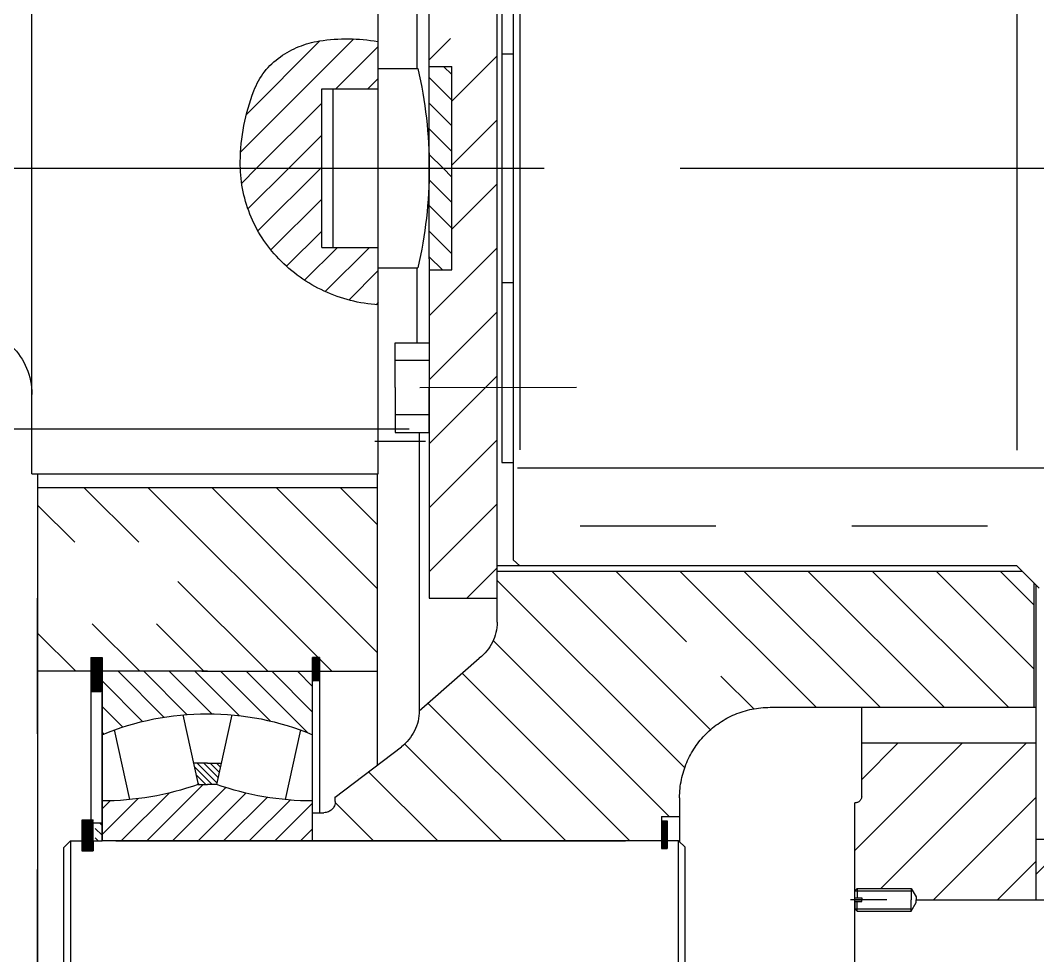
# Model space of a CAD drawing. Header units: millimetres. Extents: x 0 to 12600, y -349 to 8910.
# Drawn here: x 5607.5 to 6056.8, y 5064.3 to 5477.7 of the extents above; entities that cross this region are included whole.
import ezdxf

# ---------------------------------------------------------------- set-up
doc = ezdxf.new("R2010")
doc.units = ezdxf.units.MM
doc.header["$LTSCALE"] = 300
doc.linetypes.add('G', pattern=[2, 1.25, -0.25, 0.25, -0.25])
doc.linetypes.add('K', pattern=[2.5, 1.25, -0.25, 0.25, -0.25, 0.25, -0.25])
for name, color, linetype in [('01', 7, 'Continuous'), ('05', 142, 'G'), ('07', 6, 'K')]:
    doc.layers.add(name, color=color, linetype=linetype)

# ---------------------------------------------------------------- blocks, each defined once
blk = doc.blocks.new('FDSDSDFG')
at = {"layer": '05', "color": 142, "linetype": 'G', "ltscale": 0.8}
for p, q in [((-2937.48, 15216.91), (-2937.48, 14701.86)), ((-2937.48, 14970.18), (-2937.48, 14466.05)), ((-2937.48, 14554.18), (-2937.48, 13703.57))]:
    blk.add_line(p, q, dxfattribs=at)
at = {"layer": '07', "color": 6, "linetype": 'K', "ltscale": 0.8}
for p, q in [((-2822.33, 14907.09), (-2822.33, 14729.76)), ((-2802.34, 14896.46), (-3072.62, 14896.46)), ((-2802.34, 14896.46), (-2802.34, 14743.46)), ((-2327.48, 14893.96), (-2802.34, 14893.96)), ((-2802.34, 14893.96), (-2327.48, 14893.96)), ((-2715.15, 14865.46), (-2715.15, 14893.96)), ((-2640.15, 14879.46), (-2640.15, 14865.46)), ((-2721.24, 14869.46), (-2721.24, 14865.46)), ((-2721.24, 14865.46), (-2640.15, 14865.46)), ((-2640.15, 14865.46), (-2715.15, 14865.46)), ((-2715.15, 14818.96), (-2715.15, 14865.46)), ((-2692.98, 14847.53), (-2710.91, 14865.46)), ((-2690.49, 14856.35), (-2699.6, 14865.46)), ((-2687.46, 14864.64), (-2688.28, 14865.46)), ((-2643.03, 14865.46), (-2658.82, 14849.67)), ((-2654.34, 14865.46), (-2657.88, 14861.92)), ((-2640.15, 14772.46), (-2640.16, 14865.46)), ((-2689.21, 14860.09), (-2658.42, 14853.27)), ((-2640.15, 14610.88), (-2640.15, 14861.38)), ((-2640.15, 14859.38), (-2640.15, 14634.22)), ((-2694.88, 14838.11), (-2715.15, 14858.38)), ((-2640.16, 14857.02), (-2661.33, 14835.85)), ((-2696.06, 14827.98), (-2715.15, 14847.07)), ((-2640.15, 14845.71), (-2665.12, 14820.74)), ((-2696.38, 14816.99), (-2715.15, 14835.75)), ((-2640.15, 14834.39), (-2663.75, 14810.8)), ((-2695.91, 14829.82), (-2665.12, 14823.01)), ((-2695.58, 14804.87), (-2715.15, 14824.44)), ((-2674.5, 14818.96), (-2674.5, 14825.08)), ((-2665.86, 14814.75), (-2674.5, 14823.39)), ((-2665.12, 14816.84), (-2673.04, 14824.76)), ((-2665.12, 14819.67), (-2669.41, 14823.95)), ((-2665.12, 14822.5), (-2665.78, 14823.15)), ((-2665.12, 14823.01), (-2665.12, 14818.96)), ((-2640.15, 14823.08), (-2661.3, 14801.94)), ((-2715.15, 14821.46), (-2715.15, 14743.96)), ((-2668.17, 14814.23), (-2674.5, 14820.56)), ((-2674.5, 14818.96), (-2674.5, 14812.83)), ((-2665.12, 14814.91), (-2665.12, 14818.96)), ((-2695.91, 14808.09), (-2665.12, 14814.91)), ((-2670.49, 14813.72), (-2674.5, 14817.73)), ((-2672.81, 14813.21), (-2674.5, 14814.9)), ((-2693.16, 14791.14), (-2715.15, 14813.13)), ((-2640.15, 14811.77), (-2659.42, 14792.5)), ((-2688.03, 14774.69), (-2715.15, 14801.81)), ((-2640.15, 14800.46), (-2658.22, 14782.38)), ((-2697.11, 14772.46), (-2715.15, 14790.5)), ((-2640.15, 14789.14), (-2656.83, 14772.46)), ((-2689.21, 14777.83), (-2658.42, 14784.64)), ((-2708.42, 14772.46), (-2715.15, 14779.18)), ((-2640.15, 14777.83), (-2645.52, 14772.46)), ((-2640.15, 14772.46), (-2721.24, 14772.46)), ((-2640.15, 14772.46), (-2721.24, 14772.46)), ((-2640.15, 14772.46), (-2721.24, 14772.46)), ((-2640.15, 14772.46), (-2721.24, 14772.46)), ((-2721.24, 14769.46), (-2721.24, 14772.46)), ((-2721.24, 14769.46), (-2721.24, 14772.46)), ((-2721.24, 14772.4), (-2718.3, 14769.46)), ((-2721.24, 14772.4), (-2718.3, 14769.46)), ((-2721.24, 14772.26), (-2718.44, 14769.46)), ((-2721.24, 14772.26), (-2718.44, 14769.46)), ((-2721.24, 14772.12), (-2718.58, 14769.46)), ((-2721.24, 14772.12), (-2718.58, 14769.46)), ((-2721.24, 14771.98), (-2718.72, 14769.46)), ((-2721.24, 14771.98), (-2718.72, 14769.46)), ((-2721.24, 14771.83), (-2718.87, 14769.46)), ((-2721.24, 14771.83), (-2718.87, 14769.46)), ((-2721.24, 14771.69), (-2719.01, 14769.46)), ((-2721.24, 14771.69), (-2719.01, 14769.46)), ((-2721.24, 14771.55), (-2719.15, 14769.46)), ((-2721.24, 14771.55), (-2719.15, 14769.46)), ((-2721.24, 14771.41), (-2719.29, 14769.46)), ((-2721.24, 14771.41), (-2719.29, 14769.46)), ((-2721.24, 14771.27), (-2719.43, 14769.46)), ((-2721.24, 14771.27), (-2719.43, 14769.46)), ((-2721.24, 14771.13), (-2719.57, 14769.46)), ((-2721.24, 14771.13), (-2719.57, 14769.46)), ((-2721.24, 14770.99), (-2719.71, 14769.46)), ((-2721.24, 14770.99), (-2719.71, 14769.46)), ((-2721.24, 14770.84), (-2719.86, 14769.46)), ((-2721.24, 14770.84), (-2719.86, 14769.46)), ((-2721.24, 14770.7), (-2720, 14769.46)), ((-2721.24, 14770.7), (-2720, 14769.46)), ((-2721.24, 14770.56), (-2720.14, 14769.46)), ((-2721.24, 14770.56), (-2720.14, 14769.46)), ((-2721.24, 14770.42), (-2720.28, 14769.46)), ((-2721.24, 14770.42), (-2720.28, 14769.46)), ((-2721.24, 14770.28), (-2720.42, 14769.46)), ((-2721.24, 14770.28), (-2720.42, 14769.46)), ((-2721.24, 14770.14), (-2720.56, 14769.46)), ((-2721.24, 14770.14), (-2720.56, 14769.46)), ((-2721.24, 14770), (-2720.7, 14769.46)), ((-2721.24, 14770), (-2720.7, 14769.46)), ((-2721.24, 14769.85), (-2720.85, 14769.46)), ((-2721.24, 14769.85), (-2720.85, 14769.46)), ((-2721.24, 14769.71), (-2720.99, 14769.46)), ((-2721.24, 14769.71), (-2720.99, 14769.46)), ((-2721.24, 14769.57), (-2721.13, 14769.46)), ((-2721.24, 14769.57), (-2721.13, 14769.46)), ((-2721.24, 14769.46), (-2652.65, 14769.46)), ((-2721.24, 14769.46), (-2652.65, 14769.46)), ((-2721.16, 14772.46), (-2718.16, 14769.46)), ((-2721.16, 14772.46), (-2718.16, 14769.46)), ((-2721.02, 14772.46), (-2718.02, 14769.46)), ((-2721.02, 14772.46), (-2718.02, 14769.46)), ((-2720.88, 14772.46), (-2717.88, 14769.46)), ((-2720.88, 14772.46), (-2717.88, 14769.46)), ((-2720.73, 14772.46), (-2717.73, 14769.46)), ((-2720.73, 14772.46), (-2717.73, 14769.46)), ((-2720.59, 14772.46), (-2717.59, 14769.46)), ((-2720.59, 14772.46), (-2717.59, 14769.46)), ((-2720.45, 14772.46), (-2717.45, 14769.46)), ((-2720.45, 14772.46), (-2717.45, 14769.46)), ((-2720.31, 14772.46), (-2717.31, 14769.46)), ((-2720.31, 14772.46), (-2717.31, 14769.46)), ((-2720.17, 14772.46), (-2717.17, 14769.46)), ((-2720.17, 14772.46), (-2717.17, 14769.46)), ((-2720.03, 14772.46), (-2717.03, 14769.46)), ((-2720.03, 14772.46), (-2717.03, 14769.46)), ((-2719.89, 14772.46), (-2716.89, 14769.46)), ((-2719.89, 14772.46), (-2716.89, 14769.46)), ((-2719.74, 14772.46), (-2716.74, 14769.46)), ((-2719.74, 14772.46), (-2716.74, 14769.46)), ((-2719.6, 14772.46), (-2716.6, 14769.46)), ((-2719.6, 14772.46), (-2716.6, 14769.46)), ((-2719.46, 14772.46), (-2716.46, 14769.46)), ((-2719.46, 14772.46), (-2716.46, 14769.46)), ((-2719.32, 14772.46), (-2716.32, 14769.46)), ((-2719.32, 14772.46), (-2716.32, 14769.46)), ((-2719.18, 14772.46), (-2716.18, 14769.46)), ((-2719.18, 14772.46), (-2716.18, 14769.46)), ((-2719.04, 14772.46), (-2716.04, 14769.46)), ((-2719.04, 14772.46), (-2716.04, 14769.46)), ((-2718.9, 14772.46), (-2715.9, 14769.46)), ((-2718.9, 14772.46), (-2715.9, 14769.46)), ((-2718.75, 14772.46), (-2715.75, 14769.46)), ((-2718.75, 14772.46), (-2715.75, 14769.46)), ((-2718.61, 14772.46), (-2715.61, 14769.46)), ((-2718.61, 14772.46), (-2715.61, 14769.46)), ((-2718.47, 14772.46), (-2715.47, 14769.46)), ((-2718.47, 14772.46), (-2715.47, 14769.46)), ((-2718.33, 14772.46), (-2715.33, 14769.46)), ((-2718.33, 14772.46), (-2715.33, 14769.46)), ((-2718.19, 14772.46), (-2715.19, 14769.46)), ((-2718.19, 14772.46), (-2715.19, 14769.46)), ((-2718.05, 14772.46), (-2715.05, 14769.46)), ((-2718.05, 14772.46), (-2715.05, 14769.46)), ((-2717.91, 14772.46), (-2714.91, 14769.46)), ((-2717.91, 14772.46), (-2714.91, 14769.46)), ((-2717.76, 14772.46), (-2714.76, 14769.46)), ((-2717.76, 14772.46), (-2714.76, 14769.46)), ((-2717.62, 14772.46), (-2714.62, 14769.46)), ((-2717.62, 14772.46), (-2714.62, 14769.46)), ((-2717.48, 14772.46), (-2714.48, 14769.46)), ((-2717.48, 14772.46), (-2714.48, 14769.46)), ((-2717.34, 14772.46), (-2714.34, 14769.46)), ((-2717.34, 14772.46), (-2714.34, 14769.46)), ((-2717.2, 14772.46), (-2714.2, 14769.46)), ((-2717.2, 14772.46), (-2714.2, 14769.46)), ((-2717.06, 14772.46), (-2714.06, 14769.46)), ((-2717.06, 14772.46), (-2714.06, 14769.46)), ((-2716.92, 14772.46), (-2713.92, 14769.46)), ((-2716.92, 14772.46), (-2713.92, 14769.46)), ((-2716.77, 14772.46), (-2713.77, 14769.46)), ((-2716.77, 14772.46), (-2713.77, 14769.46)), ((-2716.63, 14772.46), (-2713.63, 14769.46)), ((-2716.63, 14772.46), (-2713.63, 14769.46)), ((-2716.49, 14772.46), (-2713.49, 14769.46)), ((-2716.49, 14772.46), (-2713.49, 14769.46)), ((-2716.35, 14772.46), (-2713.35, 14769.46)), ((-2716.35, 14772.46), (-2713.35, 14769.46)), ((-2716.21, 14772.46), (-2713.21, 14769.46)), ((-2716.21, 14772.46), (-2713.21, 14769.46)), ((-2716.07, 14772.46), (-2713.07, 14769.46)), ((-2716.07, 14772.46), (-2713.07, 14769.46)), ((-2715.93, 14772.46), (-2712.93, 14769.46)), ((-2715.93, 14772.46), (-2712.93, 14769.46)), ((-2715.78, 14772.46), (-2712.78, 14769.46)), ((-2715.78, 14772.46), (-2712.78, 14769.46)), ((-2715.64, 14772.46), (-2712.64, 14769.46)), ((-2715.64, 14772.46), (-2712.64, 14769.46)), ((-2715.5, 14772.46), (-2712.5, 14769.46)), ((-2715.5, 14772.46), (-2712.5, 14769.46)), ((-2715.36, 14772.46), (-2712.36, 14769.46)), ((-2715.36, 14772.46), (-2712.36, 14769.46)), ((-2715.22, 14772.46), (-2712.22, 14769.46)), ((-2715.22, 14772.46), (-2712.22, 14769.46)), ((-2715.08, 14772.46), (-2712.08, 14769.46)), ((-2715.08, 14772.46), (-2712.08, 14769.46)), ((-2714.94, 14772.46), (-2711.94, 14769.46)), ((-2714.94, 14772.46), (-2711.94, 14769.46)), ((-2714.79, 14772.46), (-2711.79, 14769.46)), ((-2714.79, 14772.46), (-2711.79, 14769.46)), ((-2714.65, 14772.46), (-2711.65, 14769.46)), ((-2714.65, 14772.46), (-2711.65, 14769.46)), ((-2714.51, 14772.46), (-2711.51, 14769.46)), ((-2714.51, 14772.46), (-2711.51, 14769.46)), ((-2714.37, 14772.46), (-2711.37, 14769.46)), ((-2714.37, 14772.46), (-2711.37, 14769.46)), ((-2714.23, 14772.46), (-2711.23, 14769.46)), ((-2714.23, 14772.46), (-2711.23, 14769.46)), ((-2714.09, 14772.46), (-2711.09, 14769.46)), ((-2714.09, 14772.46), (-2711.09, 14769.46)), ((-2713.95, 14772.46), (-2710.95, 14769.46)), ((-2713.95, 14772.46), (-2710.95, 14769.46)), ((-2713.8, 14772.46), (-2710.95, 14769.6)), ((-2713.8, 14772.46), (-2710.95, 14769.6)), ((-2713.66, 14772.46), (-2710.95, 14769.74)), ((-2713.66, 14772.46), (-2710.95, 14769.74)), ((-2713.52, 14772.46), (-2710.95, 14769.88)), ((-2713.52, 14772.46), (-2710.95, 14769.88)), ((-2713.38, 14772.46), (-2710.95, 14770.03)), ((-2713.38, 14772.46), (-2710.95, 14770.03)), ((-2713.24, 14772.46), (-2710.95, 14770.17)), ((-2713.24, 14772.46), (-2710.95, 14770.17)), ((-2713.1, 14772.46), (-2710.95, 14770.31)), ((-2713.1, 14772.46), (-2710.95, 14770.31)), ((-2712.96, 14772.46), (-2710.95, 14770.45)), ((-2712.96, 14772.46), (-2710.95, 14770.45)), ((-2712.81, 14772.46), (-2710.95, 14770.59)), ((-2712.81, 14772.46), (-2710.95, 14770.59)), ((-2712.67, 14772.46), (-2710.95, 14770.73)), ((-2712.67, 14772.46), (-2710.95, 14770.73)), ((-2712.53, 14772.46), (-2710.95, 14770.87)), ((-2712.53, 14772.46), (-2710.95, 14770.87)), ((-2712.39, 14772.46), (-2710.95, 14771.02)), ((-2712.39, 14772.46), (-2710.95, 14771.02)), ((-2712.25, 14772.46), (-2710.95, 14771.16)), ((-2712.25, 14772.46), (-2710.95, 14771.16)), ((-2712.11, 14772.46), (-2710.95, 14771.3)), ((-2712.11, 14772.46), (-2710.95, 14771.3)), ((-2711.97, 14772.46), (-2710.95, 14771.44)), ((-2711.97, 14772.46), (-2710.95, 14771.44)), ((-2711.82, 14772.46), (-2710.95, 14771.58)), ((-2711.82, 14772.46), (-2710.95, 14771.58)), ((-2711.68, 14772.46), (-2710.95, 14771.72)), ((-2711.68, 14772.46), (-2710.95, 14771.72)), ((-2711.54, 14772.46), (-2710.95, 14771.86)), ((-2711.54, 14772.46), (-2710.95, 14771.86)), ((-2711.4, 14772.46), (-2710.95, 14772.01)), ((-2711.4, 14772.46), (-2710.95, 14772.01)), ((-2711.26, 14772.46), (-2710.95, 14772.15)), ((-2711.26, 14772.46), (-2710.95, 14772.15)), ((-2711.12, 14772.46), (-2710.95, 14772.29)), ((-2711.12, 14772.46), (-2710.95, 14772.29)), ((-2710.98, 14772.46), (-2710.95, 14772.43)), ((-2710.98, 14772.46), (-2710.95, 14772.43)), ((-2710.95, 14769.46), (-2710.95, 14772.46)), ((-2710.95, 14769.46), (-2710.95, 14772.46)), ((-2652.65, 14772.46), (-2652.65, 14767.46)), ((-2659.56, 14762.46), (-2681.82, 14733.26)), ((-2658.54, 14762.46), (-2659.73, 14762.46)), ((-2657.65, 14762.46), (-2658.54, 14762.46)), ((-2669.04, 14752.46), (-2669.04, 14752.46)), ((-2802.34, 14743.46), (-3072.62, 14743.46)), ((-2981.48, 14743.46), (-2981.48, 14725.96)), ((-2893.48, 14743.46), (-2893.48, 14725.96)), ((-2816.83, 14744.96), (-2816.83, 14726.82)), ((-2802.34, 14743.96), (-2673.66, 14743.96)), ((-2816.84, 14740.8), (-2816.84, 14722.66)), ((-2860.29, 14735.96), (-2860.29, 14720.96)), ((-2840.52, 14735.96), (-2860.29, 14735.96)), ((-2852.52, 14720.96), (-2852.52, 14735.96)), ((-2840.52, 14735.96), (-2820.74, 14735.96)), ((-2828.52, 14720.96), (-2828.52, 14735.96)), ((-2820.74, 14735.96), (-2820.74, 14720.96)), ((-3014.73, 14726.38), (-2981.48, 14726.38)), ((-2893.48, 14726.38), (-2860.28, 14726.38)), ((-2840.51, 14725.11), (-2840.7, 14655.98)), ((-2820.73, 14725.38), (-2697.73, 14725.38)), ((-2697.73, 14725.38), (-2720.94, 14698.84)), ((-2977.48, 14720.96), (-3127.48, 14720.96)), ((-2897.48, 14720.96), (-2977.48, 14720.96)), ((-2897.48, 14720.96), (-2747.48, 14720.96)), ((-2860.29, 14720.96), (-2840.52, 14720.96)), ((-2820.74, 14720.96), (-2840.52, 14720.96)), ((-2779.26, 14114.32), (-2779.26, 14701.67)), ((-2736.85, 14690.96), (-3138.26, 14690.96)), ((-2987.98, 14688.96), (-2987.98, 14683.96)), ((-2886.98, 14688.96), (-2886.98, 14683.96)), ((-2807.48, 14688.96), (-2807.48, 14683.96)), ((-2761.75, 14461.46), (-2761.75, 14690.96)), ((-2759.43, 14690.96), (-2759.43, 14459.13)), ((-3110.03, 14683.96), (-2764.58, 14683.96)), ((-3058.13, 14683.96), (-2764.41, 14683.96)), ((-2761.75, 14680.96), (-2764.41, 14683.96)), ((-3113.03, 14680.96), (-2761.75, 14680.96)), ((-2804.98, 14681.96), (-2804.98, 14144.96)), ((-2650.99, 14618.38), (-2650.99, 14610.38)), ((-2650.99, 14618.38), (-2636.85, 14618.38)), ((-2648.99, 14618.38), (-2648.99, 14615.88)), ((-2648.99, 14615.9), (-2646.51, 14618.38)), ((-2648.99, 14616.05), (-2646.65, 14618.38)), ((-2648.99, 14616.19), (-2646.79, 14618.38)), ((-2648.99, 14616.33), (-2646.94, 14618.38)), ((-2648.99, 14616.47), (-2647.08, 14618.38)), ((-2648.99, 14616.61), (-2647.22, 14618.38)), ((-2648.99, 14616.75), (-2647.36, 14618.38)), ((-2648.99, 14616.89), (-2647.5, 14618.38)), ((-2648.99, 14617.04), (-2647.64, 14618.38)), ((-2648.99, 14617.18), (-2647.78, 14618.38)), ((-2648.99, 14617.32), (-2647.93, 14618.38)), ((-2648.99, 14617.46), (-2648.07, 14618.38)), ((-2648.99, 14617.6), (-2648.21, 14618.38)), ((-2648.99, 14617.74), (-2648.35, 14618.38)), ((-2648.99, 14617.88), (-2648.49, 14618.38)), ((-2648.99, 14618.03), (-2648.63, 14618.38)), ((-2648.99, 14618.17), (-2648.77, 14618.38)), ((-2648.99, 14618.31), (-2648.92, 14618.38)), ((-2648.87, 14615.88), (-2646.37, 14618.38)), ((-2648.73, 14615.88), (-2646.23, 14618.38)), ((-2648.59, 14615.88), (-2646.09, 14618.38)), ((-2648.45, 14615.88), (-2645.95, 14618.38)), ((-2648.3, 14615.88), (-2645.8, 14618.38)), ((-2648.16, 14615.88), (-2645.66, 14618.38)), ((-2648.02, 14615.88), (-2645.52, 14618.38)), ((-2647.88, 14615.88), (-2645.38, 14618.38)), ((-2647.74, 14615.88), (-2645.24, 14618.38)), ((-2647.6, 14615.88), (-2645.1, 14618.38)), ((-2647.46, 14615.88), (-2644.96, 14618.38)), ((-2647.31, 14615.88), (-2644.81, 14618.38)), ((-2647.17, 14615.88), (-2644.67, 14618.38)), ((-2647.03, 14615.88), (-2644.53, 14618.38)), ((-2646.89, 14615.88), (-2644.39, 14618.38)), ((-2646.75, 14615.88), (-2644.25, 14618.38)), ((-2646.61, 14615.88), (-2644.11, 14618.38)), ((-2646.47, 14615.88), (-2643.97, 14618.38)), ((-2646.32, 14615.88), (-2643.82, 14618.38)), ((-2646.18, 14615.88), (-2643.68, 14618.38)), ((-2646.04, 14615.88), (-2643.54, 14618.38)), ((-2645.9, 14615.88), (-2643.4, 14618.38)), ((-2645.76, 14615.88), (-2643.26, 14618.38)), ((-2645.62, 14615.88), (-2643.12, 14618.38)), ((-2645.48, 14615.88), (-2642.98, 14618.38)), ((-2645.33, 14615.88), (-2642.83, 14618.38)), ((-2645.19, 14615.88), (-2642.69, 14618.38)), ((-2645.05, 14615.88), (-2642.55, 14618.38)), ((-2644.91, 14615.88), (-2642.41, 14618.38)), ((-2644.77, 14615.88), (-2642.27, 14618.38)), ((-2644.63, 14615.88), (-2642.13, 14618.38)), ((-2644.49, 14615.88), (-2641.99, 14618.38)), ((-2644.34, 14615.88), (-2641.84, 14618.38)), ((-2644.2, 14615.88), (-2641.7, 14618.38)), ((-2644.06, 14615.88), (-2641.56, 14618.38)), ((-2643.92, 14615.88), (-2641.42, 14618.38)), ((-2643.78, 14615.88), (-2641.28, 14618.38)), ((-2643.64, 14615.88), (-2641.14, 14618.38)), ((-2643.5, 14615.88), (-2641, 14618.38)), ((-2643.35, 14615.88), (-2640.85, 14618.38)), ((-2643.21, 14615.88), (-2640.71, 14618.38)), ((-2643.07, 14615.88), (-2640.57, 14618.38)), ((-2642.93, 14615.88), (-2640.43, 14618.38)), ((-2642.79, 14615.88), (-2640.29, 14618.38)), ((-2642.65, 14615.88), (-2640.15, 14618.38)), ((-2642.51, 14615.88), (-2640.01, 14618.38)), ((-2642.36, 14615.88), (-2639.86, 14618.38)), ((-2642.22, 14615.88), (-2639.72, 14618.38)), ((-2642.08, 14615.88), (-2639.58, 14618.38)), ((-2641.94, 14615.88), (-2639.44, 14618.38)), ((-2641.8, 14615.88), (-2639.3, 14618.38)), ((-2641.66, 14615.88), (-2639.16, 14618.38)), ((-2641.52, 14615.88), (-2639.02, 14618.38)), ((-2641.37, 14615.88), (-2638.87, 14618.38)), ((-2641.23, 14615.88), (-2638.73, 14618.38)), ((-2641.09, 14615.88), (-2638.59, 14618.38)), ((-2640.95, 14615.88), (-2638.45, 14618.38)), ((-2640.81, 14615.88), (-2638.31, 14618.38)), ((-2640.67, 14615.88), (-2638.17, 14618.38)), ((-2640.53, 14615.88), (-2638.03, 14618.38)), ((-2640.38, 14615.88), (-2637.88, 14618.38)), ((-2640.24, 14615.88), (-2637.74, 14618.38)), ((-2640.1, 14615.88), (-2637.6, 14618.38)), ((-2639.96, 14615.88), (-2637.46, 14618.38)), ((-2639.82, 14615.88), (-2637.32, 14618.38)), ((-2639.68, 14615.88), (-2637.18, 14618.38)), ((-2639.54, 14615.88), (-2637.04, 14618.38)), ((-2639.39, 14615.88), (-2636.89, 14618.38)), ((-2639.25, 14615.88), (-2636.85, 14618.28)), ((-2639.11, 14615.88), (-2636.85, 14618.14)), ((-2638.97, 14615.88), (-2636.85, 14618)), ((-2638.83, 14615.88), (-2636.85, 14617.86)), ((-2638.69, 14615.88), (-2636.85, 14617.72)), ((-2638.55, 14615.88), (-2636.85, 14617.58)), ((-2638.4, 14615.88), (-2636.85, 14617.43)), ((-2638.26, 14615.88), (-2636.85, 14617.29)), ((-2638.12, 14615.88), (-2636.85, 14617.15)), ((-2637.98, 14615.88), (-2636.85, 14617.01)), ((-2637.84, 14615.88), (-2636.85, 14616.87)), ((-2637.7, 14615.88), (-2636.85, 14616.73)), ((-2637.56, 14615.88), (-2636.85, 14616.59)), ((-2637.41, 14615.88), (-2636.85, 14616.44)), ((-2637.27, 14615.88), (-2636.85, 14616.3)), ((-2636.85, 14618.38), (-2636.85, 14615.88)), ((-2648.99, 14615.88), (-2636.85, 14615.88)), ((-2637.13, 14615.88), (-2636.85, 14616.16)), ((-2636.99, 14615.88), (-2636.85, 14616.02)), ((-2659.22, 14610.38), (-2639.69, 14610.38)), ((-2699.22, 14570.38), (-2699.22, 14452.96)), ((-2437.99, 14532.96), (-2656.97, 14532.96)), ((-2656.97, 14532.96), (-2656.97, 14532.96)), ((-2618.18, 14532.96), (-2619.18, 14531.96)), ((-2619.18, 14531.96), (-2614.98, 14531.96)), ((-2619.18, 14531.96), (-2619.18, 14508.12)), ((-2618.18, 14532.96), (-2618.18, 14508.12)), ((-2614.98, 14532.96), (-2618.18, 14532.96)), ((-2614.98, 14532.96), (-2614.98, 14529.96)), ((-2614.18, 14518.86), (-2614.18, 14534.85)), ((-2614.18, 14532.96), (-2614.18, 14529.96)), ((-2613.38, 14532.96), (-2613.38, 14529.96)), ((-2613.38, 14532.96), (-2610.18, 14532.96)), ((-2609.18, 14531.96), (-2613.38, 14531.96)), ((-2610.18, 14532.96), (-2610.18, 14508.12)), ((-2610.18, 14532.96), (-2609.18, 14531.96)), ((-2609.18, 14531.96), (-2609.18, 14508.12)), ((-2659.97, 14529.96), (-2699.22, 14529.96)), ((-2659.97, 14529.96), (-2697.48, 14529.96)), ((-2683.48, 14529.96), (-2683.48, 14452.96)), ((-2614.98, 14529.96), (-2614.18, 14529.96)), ((-2613.38, 14529.96), (-2614.18, 14529.96)), ((-2619.18, 14508.12), (-2614.18, 14508.12)), ((-2619.18, 14508.12), (-2615.43, 14505.96)), ((-2615.43, 14505.96), (-2614.18, 14505.96)), ((-2609.18, 14508.12), (-2614.18, 14508.12)), ((-2612.93, 14505.96), (-2614.18, 14505.96)), ((-2614.18, 14505.96), (-2614.18, 14037.96)), ((-2609.18, 14508.12), (-2612.93, 14505.96)), ((-3112.85, 14461.46), (-2761.75, 14461.46)), ((-2761.75, 14461.46), (-2751.82, 14451.52)), ((-2754.25, 14453.96), (-2699.22, 14453.96)), ((-2614.18, 14452.96), (-2753.25, 14452.96)), ((-2640.91, 14452.96), (-2640.91, 14434.04))]:
    blk.add_line(p, q, dxfattribs=at)
at = {"layer": '07', "color": 6, "linetype": 'K'}
for p, q in [((-2796.4, 14893.96), (-2796.4, 14743.96)), ((-2772.13, 14877.5), (-2788.59, 14893.96)), ((-2715.15, 14877.08), (-2732.02, 14893.96)), ((-2640.15, 14879.46), (-2637.15, 14882.46)), ((-2637.15, 14882.46), (-2513.15, 14882.46)), ((-2640.15, 14879.46), (-2510.15, 14879.46)), ((-2772.13, 14849.21), (-2796.4, 14873.48)), ((-2649.48, 14874.46), (-2649.48, 14869.46)), ((-2644.58, 14869.46), (-2649.48, 14874.36)), ((-2644.72, 14869.46), (-2649.48, 14874.21)), ((-2644.86, 14869.46), (-2649.48, 14874.07)), ((-2645, 14869.46), (-2649.48, 14873.93)), ((-2645.15, 14869.46), (-2649.48, 14873.79)), ((-2645.29, 14869.46), (-2649.48, 14873.65)), ((-2645.43, 14869.46), (-2649.48, 14873.51)), ((-2645.57, 14869.46), (-2649.48, 14873.37)), ((-2645.71, 14869.46), (-2649.48, 14873.22)), ((-2645.85, 14869.46), (-2649.48, 14873.08)), ((-2645.99, 14869.46), (-2649.48, 14872.94)), ((-2646.14, 14869.46), (-2649.48, 14872.8)), ((-2646.28, 14869.46), (-2649.48, 14872.66)), ((-2646.42, 14869.46), (-2649.48, 14872.52)), ((-2646.56, 14869.46), (-2649.48, 14872.38)), ((-2644.44, 14869.46), (-2649.44, 14874.46)), ((-2644.3, 14869.46), (-2649.3, 14874.46)), ((-2644.16, 14869.46), (-2649.16, 14874.46)), ((-2644.01, 14869.46), (-2649.01, 14874.46)), ((-2643.87, 14869.46), (-2648.87, 14874.46)), ((-2643.73, 14869.46), (-2648.73, 14874.46)), ((-2643.59, 14869.46), (-2648.59, 14874.46)), ((-2643.45, 14869.46), (-2648.45, 14874.46)), ((-2643.31, 14869.46), (-2648.31, 14874.46)), ((-2643.17, 14869.46), (-2648.17, 14874.46)), ((-2643.02, 14869.46), (-2648.02, 14874.46)), ((-2642.88, 14869.46), (-2647.88, 14874.46)), ((-2642.74, 14869.46), (-2647.74, 14874.46)), ((-2642.6, 14869.46), (-2647.6, 14874.46)), ((-2642.46, 14869.46), (-2647.46, 14874.46)), ((-2642.32, 14869.46), (-2647.32, 14874.46)), ((-2642.18, 14869.46), (-2647.18, 14874.46)), ((-2642.03, 14869.46), (-2647.03, 14874.46)), ((-2641.89, 14869.46), (-2646.89, 14874.46)), ((-2641.75, 14869.46), (-2646.75, 14874.46)), ((-2641.61, 14869.46), (-2646.61, 14874.46)), ((-2641.47, 14869.46), (-2646.47, 14874.46)), ((-2641.33, 14869.46), (-2646.33, 14874.46)), ((-2641.19, 14869.46), (-2646.19, 14874.46)), ((-2641.04, 14869.46), (-2646.04, 14874.46)), ((-2640.9, 14869.46), (-2645.9, 14874.46)), ((-2640.76, 14869.46), (-2645.76, 14874.46)), ((-2640.62, 14869.46), (-2645.62, 14874.46)), ((-2640.48, 14869.46), (-2645.48, 14874.46)), ((-2640.34, 14869.46), (-2645.34, 14874.46)), ((-2640.2, 14869.46), (-2645.2, 14874.46)), ((-2640.15, 14869.55), (-2645.05, 14874.46)), ((-2640.15, 14869.69), (-2644.91, 14874.46)), ((-2640.15, 14869.83), (-2644.77, 14874.46)), ((-2640.15, 14869.97), (-2644.63, 14874.46)), ((-2640.15, 14870.12), (-2644.49, 14874.46)), ((-2640.15, 14870.26), (-2644.35, 14874.46)), ((-2640.15, 14870.4), (-2644.21, 14874.46)), ((-2640.15, 14870.54), (-2644.07, 14874.46)), ((-2640.15, 14870.68), (-2643.92, 14874.46)), ((-2640.15, 14870.82), (-2643.78, 14874.46)), ((-2640.15, 14870.96), (-2643.64, 14874.46)), ((-2640.15, 14871.11), (-2643.5, 14874.46)), ((-2640.15, 14871.25), (-2643.36, 14874.46)), ((-2640.15, 14871.39), (-2643.22, 14874.46)), ((-2640.15, 14871.53), (-2643.08, 14874.46)), ((-2640.15, 14871.67), (-2642.93, 14874.46)), ((-2640.15, 14871.81), (-2642.79, 14874.46)), ((-2640.15, 14871.95), (-2642.65, 14874.46)), ((-2640.15, 14872.1), (-2642.51, 14874.46)), ((-2640.15, 14872.24), (-2642.37, 14874.46)), ((-2640.15, 14872.38), (-2642.23, 14874.46)), ((-2640.15, 14872.52), (-2642.09, 14874.46)), ((-2640.15, 14872.66), (-2641.94, 14874.46)), ((-2640.15, 14872.8), (-2641.8, 14874.46)), ((-2640.15, 14872.94), (-2641.66, 14874.46)), ((-2640.15, 14873.09), (-2641.52, 14874.46)), ((-2640.15, 14873.23), (-2641.38, 14874.46)), ((-2640.15, 14873.37), (-2641.24, 14874.46)), ((-2640.15, 14873.51), (-2641.1, 14874.46)), ((-2640.15, 14873.65), (-2640.95, 14874.46)), ((-2640.15, 14873.79), (-2640.81, 14874.46)), ((-2640.15, 14873.93), (-2640.67, 14874.46)), ((-2640.15, 14874.08), (-2640.53, 14874.46)), ((-2640.15, 14874.22), (-2640.39, 14874.46)), ((-2640.15, 14874.36), (-2640.25, 14874.46)), ((-2635.74, 14869.95), (-2640.15, 14874.36)), ((-2635.74, 14869.81), (-2640.15, 14874.22)), ((-2635.74, 14869.66), (-2640.15, 14874.08)), ((-2635.74, 14869.52), (-2640.15, 14873.93)), ((-2635.81, 14869.46), (-2640.15, 14873.79)), ((-2635.95, 14869.46), (-2640.15, 14873.65)), ((-2636.1, 14869.46), (-2640.15, 14873.51)), ((-2636.24, 14869.46), (-2640.15, 14873.37)), ((-2636.38, 14869.46), (-2640.15, 14873.23)), ((-2636.52, 14869.46), (-2640.15, 14873.09)), ((-2636.66, 14869.46), (-2640.15, 14872.94)), ((-2636.8, 14869.46), (-2640.15, 14872.8)), ((-2636.94, 14869.46), (-2640.15, 14872.66)), ((-2637.09, 14869.46), (-2640.15, 14872.52)), ((-2637.23, 14869.46), (-2640.15, 14872.38)), ((-2635.74, 14870.09), (-2640.11, 14874.46)), ((-2635.74, 14870.23), (-2639.96, 14874.46)), ((-2635.74, 14870.37), (-2639.82, 14874.46)), ((-2635.74, 14870.51), (-2639.68, 14874.46)), ((-2635.74, 14870.65), (-2639.54, 14874.46)), ((-2635.74, 14870.8), (-2639.4, 14874.46)), ((-2635.74, 14870.94), (-2639.26, 14874.46)), ((-2635.74, 14871.08), (-2639.12, 14874.46)), ((-2635.74, 14871.22), (-2638.97, 14874.46)), ((-2635.74, 14871.36), (-2638.83, 14874.46)), ((-2635.74, 14871.5), (-2638.69, 14874.46)), ((-2635.74, 14871.64), (-2638.55, 14874.46)), ((-2635.74, 14871.79), (-2638.41, 14874.46)), ((-2635.74, 14871.93), (-2638.27, 14874.46)), ((-2635.74, 14872.07), (-2638.13, 14874.46)), ((-2635.74, 14872.21), (-2637.98, 14874.46)), ((-2635.74, 14872.35), (-2637.84, 14874.46)), ((-2635.74, 14872.49), (-2637.7, 14874.46)), ((-2635.74, 14872.63), (-2637.56, 14874.46)), ((-2635.74, 14872.78), (-2637.42, 14874.46)), ((-2635.74, 14872.92), (-2637.28, 14874.46)), ((-2635.74, 14873.06), (-2637.14, 14874.46)), ((-2635.74, 14873.2), (-2636.99, 14874.46)), ((-2635.74, 14873.34), (-2636.85, 14874.46)), ((-2635.74, 14873.48), (-2636.71, 14874.46)), ((-2635.74, 14873.62), (-2636.57, 14874.46)), ((-2635.74, 14873.77), (-2636.43, 14874.46)), ((-2635.74, 14873.91), (-2636.29, 14874.46)), ((-2635.74, 14874.05), (-2636.15, 14874.46)), ((-2635.74, 14874.19), (-2636, 14874.46)), ((-2635.74, 14874.33), (-2635.86, 14874.46)), ((-2635.74, 14874.46), (-2635.74, 14869.46)), ((-2715.15, 14848.8), (-2736.13, 14869.78)), ((-2721.24, 14870.46), (-2635.74, 14870.46)), ((-2721.24, 14865.51), (-2716.29, 14870.46)), ((-2721.24, 14865.65), (-2716.43, 14870.46)), ((-2721.24, 14865.79), (-2716.57, 14870.46)), ((-2721.24, 14865.93), (-2716.72, 14870.46)), ((-2721.24, 14866.07), (-2716.86, 14870.46)), ((-2721.24, 14866.21), (-2717, 14870.46)), ((-2721.24, 14866.36), (-2717.14, 14870.46)), ((-2721.24, 14866.5), (-2717.28, 14870.46)), ((-2721.24, 14866.64), (-2717.42, 14870.46)), ((-2721.24, 14866.78), (-2717.56, 14870.46)), ((-2721.24, 14866.92), (-2717.71, 14870.46)), ((-2721.24, 14867.06), (-2717.85, 14870.46)), ((-2721.24, 14867.2), (-2717.99, 14870.46)), ((-2721.24, 14867.35), (-2718.13, 14870.46)), ((-2721.24, 14867.49), (-2718.27, 14870.46)), ((-2721.24, 14867.63), (-2718.41, 14870.46)), ((-2721.24, 14867.77), (-2718.55, 14870.46)), ((-2721.24, 14867.91), (-2718.7, 14870.46)), ((-2721.24, 14868.05), (-2718.84, 14870.46)), ((-2721.24, 14868.19), (-2718.98, 14870.46)), ((-2721.24, 14868.34), (-2719.12, 14870.46)), ((-2721.24, 14868.48), (-2719.26, 14870.46)), ((-2721.24, 14868.62), (-2719.4, 14870.46)), ((-2721.24, 14868.76), (-2719.54, 14870.46)), ((-2721.24, 14868.9), (-2719.69, 14870.46)), ((-2721.24, 14869.04), (-2719.83, 14870.46)), ((-2721.24, 14869.18), (-2719.97, 14870.46)), ((-2721.24, 14869.33), (-2720.11, 14870.46)), ((-2721.24, 14869.47), (-2720.25, 14870.46)), ((-2721.24, 14869.61), (-2720.39, 14870.46)), ((-2721.24, 14869.75), (-2720.53, 14870.46)), ((-2721.24, 14869.89), (-2720.68, 14870.46)), ((-2721.24, 14870.03), (-2720.82, 14870.46)), ((-2721.24, 14870.17), (-2720.96, 14870.46)), ((-2721.24, 14870.32), (-2721.1, 14870.46)), ((-2721.24, 14870.46), (-2721.24, 14870.46)), ((-2721.15, 14865.46), (-2716.15, 14870.46)), ((-2721.01, 14865.46), (-2716.01, 14870.46)), ((-2720.87, 14865.46), (-2715.87, 14870.46)), ((-2720.73, 14865.46), (-2715.73, 14870.46)), ((-2720.58, 14865.46), (-2715.58, 14870.46)), ((-2720.44, 14865.46), (-2715.44, 14870.46)), ((-2720.3, 14865.46), (-2715.3, 14870.46)), ((-2720.16, 14865.46), (-2715.16, 14870.46)), ((-2720.02, 14865.46), (-2715.15, 14870.33)), ((-2719.88, 14865.46), (-2715.15, 14870.19)), ((-2719.74, 14865.46), (-2715.15, 14870.05)), ((-2719.59, 14865.46), (-2715.15, 14869.9)), ((-2719.45, 14865.46), (-2715.15, 14869.76)), ((-2719.31, 14865.46), (-2715.15, 14869.62)), ((-2719.17, 14865.46), (-2715.15, 14869.48)), ((-2719.03, 14865.46), (-2715.15, 14869.34)), ((-2718.89, 14865.46), (-2715.15, 14869.2)), ((-2718.75, 14865.46), (-2715.15, 14869.06)), ((-2718.6, 14865.46), (-2715.15, 14868.91)), ((-2718.46, 14865.46), (-2715.15, 14868.77)), ((-2718.32, 14865.46), (-2715.15, 14868.63)), ((-2718.18, 14865.46), (-2715.15, 14868.49)), ((-2718.04, 14865.46), (-2715.15, 14868.35)), ((-2717.9, 14865.46), (-2715.15, 14868.21)), ((-2717.76, 14865.46), (-2715.15, 14868.07)), ((-2717.61, 14865.46), (-2715.15, 14867.92)), ((-2715.15, 14865.52), (-2710.21, 14870.46)), ((-2715.15, 14865.66), (-2710.35, 14870.46)), ((-2715.15, 14865.8), (-2710.49, 14870.46)), ((-2715.15, 14865.95), (-2710.63, 14870.46)), ((-2715.15, 14866.09), (-2710.78, 14870.46)), ((-2715.15, 14866.23), (-2710.92, 14870.46)), ((-2715.15, 14866.37), (-2711.06, 14870.46)), ((-2715.15, 14866.51), (-2711.2, 14870.46)), ((-2715.15, 14866.65), (-2711.34, 14870.46)), ((-2715.15, 14866.79), (-2711.48, 14870.46)), ((-2715.15, 14866.93), (-2711.62, 14870.46)), ((-2715.15, 14867.08), (-2711.77, 14870.46)), ((-2715.15, 14867.22), (-2711.91, 14870.46)), ((-2715.15, 14867.36), (-2712.05, 14870.46)), ((-2715.15, 14867.5), (-2712.19, 14870.46)), ((-2715.15, 14867.64), (-2712.33, 14870.46)), ((-2715.15, 14867.78), (-2712.47, 14870.46)), ((-2715.15, 14867.92), (-2712.61, 14870.46)), ((-2715.15, 14868.07), (-2712.76, 14870.46)), ((-2715.15, 14868.21), (-2712.9, 14870.46)), ((-2715.15, 14868.35), (-2713.04, 14870.46)), ((-2715.15, 14868.49), (-2713.18, 14870.46)), ((-2715.15, 14868.63), (-2713.32, 14870.46)), ((-2715.15, 14868.77), (-2713.46, 14870.46)), ((-2715.15, 14868.91), (-2713.6, 14870.46)), ((-2715.15, 14869.06), (-2713.75, 14870.46)), ((-2715.15, 14869.2), (-2713.89, 14870.46)), ((-2715.15, 14869.34), (-2714.03, 14870.46)), ((-2715.15, 14869.48), (-2714.17, 14870.46)), ((-2715.15, 14869.62), (-2714.31, 14870.46)), ((-2715.15, 14869.76), (-2714.45, 14870.46)), ((-2715.15, 14869.9), (-2714.59, 14870.46)), ((-2715.15, 14870.05), (-2714.74, 14870.46)), ((-2715.15, 14870.19), (-2714.88, 14870.46)), ((-2715.15, 14870.33), (-2715.02, 14870.46)), ((-2715.07, 14865.46), (-2710.07, 14870.46)), ((-2714.93, 14865.46), (-2709.93, 14870.46)), ((-2714.79, 14865.46), (-2709.79, 14870.46)), ((-2714.64, 14865.46), (-2709.64, 14870.46)), ((-2714.5, 14865.46), (-2709.5, 14870.46)), ((-2714.36, 14865.46), (-2709.36, 14870.46)), ((-2714.22, 14865.46), (-2709.22, 14870.46)), ((-2714.08, 14865.46), (-2709.08, 14870.46)), ((-2713.94, 14865.46), (-2708.94, 14870.46)), ((-2713.8, 14865.46), (-2708.8, 14870.46)), ((-2713.65, 14865.46), (-2708.65, 14870.46)), ((-2713.51, 14865.46), (-2708.51, 14870.46)), ((-2713.37, 14865.46), (-2708.37, 14870.46)), ((-2713.23, 14865.46), (-2708.23, 14870.46)), ((-2713.09, 14865.46), (-2708.09, 14870.46)), ((-2712.95, 14865.46), (-2707.95, 14870.46)), ((-2712.81, 14865.46), (-2707.81, 14870.46)), ((-2712.66, 14865.46), (-2707.66, 14870.46)), ((-2712.52, 14865.46), (-2707.52, 14870.46)), ((-2712.38, 14865.46), (-2707.38, 14870.46)), ((-2712.24, 14865.46), (-2707.24, 14870.46)), ((-2712.1, 14865.46), (-2707.1, 14870.46)), ((-2711.96, 14865.46), (-2706.96, 14870.46)), ((-2711.82, 14865.46), (-2706.82, 14870.46)), ((-2711.67, 14865.46), (-2706.67, 14870.46)), ((-2711.53, 14865.46), (-2706.53, 14870.46)), ((-2711.39, 14865.46), (-2706.39, 14870.46)), ((-2711.25, 14865.46), (-2706.25, 14870.46)), ((-2711.11, 14865.46), (-2706.11, 14870.46)), ((-2710.97, 14865.46), (-2706.11, 14870.32)), ((-2710.83, 14865.46), (-2706.11, 14870.18)), ((-2710.68, 14865.46), (-2706.11, 14870.04)), ((-2710.54, 14865.46), (-2706.11, 14869.89)), ((-2710.4, 14865.46), (-2706.11, 14869.75)), ((-2710.26, 14865.46), (-2706.11, 14869.61)), ((-2710.12, 14865.46), (-2706.11, 14869.47)), ((-2709.98, 14865.46), (-2706.11, 14869.33)), ((-2709.84, 14865.46), (-2706.11, 14869.19)), ((-2709.69, 14865.46), (-2706.11, 14869.05)), ((-2709.55, 14865.46), (-2706.11, 14868.9)), ((-2709.41, 14865.46), (-2706.11, 14868.76)), ((-2709.27, 14865.46), (-2706.11, 14868.62)), ((-2709.13, 14865.46), (-2706.11, 14868.48)), ((-2708.99, 14865.46), (-2706.11, 14868.34)), ((-2708.85, 14865.46), (-2706.11, 14868.2)), ((-2708.7, 14865.46), (-2706.11, 14868.06)), ((-2708.56, 14865.46), (-2706.11, 14867.91)), ((-2646.7, 14869.46), (-2649.48, 14872.23)), ((-2646.84, 14869.46), (-2649.48, 14872.09)), ((-2646.98, 14869.46), (-2649.48, 14871.95)), ((-2647.13, 14869.46), (-2649.48, 14871.81)), ((-2647.27, 14869.46), (-2649.48, 14871.67)), ((-2647.41, 14869.46), (-2649.48, 14871.53)), ((-2647.55, 14869.46), (-2649.48, 14871.39)), ((-2647.69, 14869.46), (-2649.48, 14871.24)), ((-2647.83, 14869.46), (-2649.48, 14871.1)), ((-2647.97, 14869.46), (-2649.48, 14870.96)), ((-2648.12, 14869.46), (-2649.48, 14870.82)), ((-2648.26, 14869.46), (-2649.48, 14870.68)), ((-2648.4, 14869.46), (-2649.48, 14870.54)), ((-2648.54, 14869.46), (-2649.48, 14870.4)), ((-2648.68, 14869.46), (-2649.48, 14870.25)), ((-2648.82, 14869.46), (-2649.48, 14870.11)), ((-2648.96, 14869.46), (-2649.48, 14869.97)), ((-2649.11, 14869.46), (-2649.48, 14869.83)), ((-2649.25, 14869.46), (-2649.48, 14869.69)), ((-2649.39, 14869.46), (-2649.48, 14869.55)), ((-2648.11, 14869.46), (-2648.11, 14865.46)), ((-2642.71, 14865.46), (-2645.71, 14868.46)), ((-2640.15, 14867.14), (-2641.47, 14868.46)), ((-2637.37, 14869.46), (-2640.15, 14872.24)), ((-2637.51, 14869.46), (-2640.15, 14872.1)), ((-2637.65, 14869.46), (-2640.15, 14871.95)), ((-2637.79, 14869.46), (-2640.15, 14871.81)), ((-2637.93, 14869.46), (-2640.15, 14871.67)), ((-2638.08, 14869.46), (-2640.15, 14871.53)), ((-2638.22, 14869.46), (-2640.15, 14871.39)), ((-2638.36, 14869.46), (-2640.15, 14871.25)), ((-2638.5, 14869.46), (-2640.15, 14871.11)), ((-2638.64, 14869.46), (-2640.15, 14870.96)), ((-2638.78, 14869.46), (-2640.15, 14870.82)), ((-2638.92, 14869.46), (-2640.15, 14870.68)), ((-2639.07, 14869.46), (-2640.15, 14870.54)), ((-2639.21, 14869.46), (-2640.15, 14870.4)), ((-2639.35, 14869.46), (-2640.15, 14870.26)), ((-2639.49, 14869.46), (-2640.15, 14870.12)), ((-2639.63, 14869.46), (-2640.15, 14869.97)), ((-2639.77, 14869.46), (-2640.15, 14869.83)), ((-2639.91, 14869.46), (-2640.15, 14869.69)), ((-2640.05, 14869.46), (-2640.15, 14869.55)), ((-2640.15, 14869.46), (-2635.74, 14869.46)), ((-2717.47, 14865.46), (-2715.15, 14867.78)), ((-2717.33, 14865.46), (-2715.15, 14867.64)), ((-2717.19, 14865.46), (-2715.15, 14867.5)), ((-2717.05, 14865.46), (-2715.15, 14867.36)), ((-2716.91, 14865.46), (-2715.15, 14867.22)), ((-2716.77, 14865.46), (-2715.15, 14867.08)), ((-2716.62, 14865.46), (-2715.15, 14866.93)), ((-2716.48, 14865.46), (-2715.15, 14866.79)), ((-2716.34, 14865.46), (-2715.15, 14866.65)), ((-2716.2, 14865.46), (-2715.15, 14866.51)), ((-2716.06, 14865.46), (-2715.15, 14866.37)), ((-2715.92, 14865.46), (-2715.15, 14866.23)), ((-2715.78, 14865.46), (-2715.15, 14866.09)), ((-2715.63, 14865.46), (-2715.15, 14865.95)), ((-2715.49, 14865.46), (-2715.15, 14865.8)), ((-2715.35, 14865.46), (-2715.15, 14865.66)), ((-2715.21, 14865.46), (-2715.15, 14865.52)), ((-2708.42, 14865.46), (-2706.11, 14867.77)), ((-2708.28, 14865.46), (-2706.11, 14867.63)), ((-2708.14, 14865.46), (-2706.11, 14867.49)), ((-2708, 14865.46), (-2706.11, 14867.35)), ((-2707.86, 14865.46), (-2706.11, 14867.21)), ((-2707.71, 14865.46), (-2706.11, 14867.07)), ((-2707.57, 14865.46), (-2706.11, 14866.92)), ((-2707.43, 14865.46), (-2706.11, 14866.78)), ((-2707.29, 14865.46), (-2706.11, 14866.64)), ((-2707.15, 14865.46), (-2706.11, 14866.5)), ((-2707.01, 14865.46), (-2706.11, 14866.36)), ((-2706.87, 14865.46), (-2706.11, 14866.22)), ((-2706.72, 14865.46), (-2706.11, 14866.08)), ((-2706.58, 14865.46), (-2706.11, 14865.93)), ((-2706.44, 14865.46), (-2706.11, 14865.79)), ((-2706.3, 14865.46), (-2706.11, 14865.65)), ((-2706.16, 14865.46), (-2706.11, 14865.51)), ((-2646.95, 14865.46), (-2648.11, 14866.61)), ((-2721.24, 14770.04), (-2796.4, 14845.19)), ((-2715.15, 14820.51), (-2736.13, 14841.49)), ((-2715.15, 14792.23), (-2754.85, 14831.93)), ((-2723.44, 14743.96), (-2796.4, 14816.91)), ((-2994.59, 14754.21), (-2944.53, 14804.27)), ((-2993.73, 14769.22), (-2961.23, 14801.71)), ((-2937.48, 14797.18), (-2930.86, 14803.8)), ((-2937.48, 14783.04), (-2919.5, 14801.02)), ((-2966.2, 14768.46), (-2937.48, 14797.18)), ((-2937.48, 14768.9), (-2909.76, 14796.61)), ((-2923.77, 14768.46), (-2901.34, 14790.89)), ((-2751.73, 14743.96), (-2796.4, 14788.63)), ((-2952.06, 14768.46), (-2937.48, 14783.04)), ((-2909.63, 14768.46), (-2894.11, 14783.98)), ((-2902.48, 14761.47), (-2887.95, 14776)), ((-2715.15, 14763.95), (-2720.66, 14769.46)), ((-2902.48, 14768.46), (-2972.48, 14768.46)), ((-2972.48, 14768.46), (-2972.48, 14743.46)), ((-2937.92, 14768.46), (-2937.48, 14768.9)), ((-2902.48, 14768.46), (-2902.48, 14743.46)), ((-2902.48, 14747.33), (-2882.92, 14766.88)), ((-2991.2, 14743.46), (-2972.48, 14762.18)), ((-2902.48, 14763.46), (-2972.48, 14763.46)), ((-2780.01, 14743.96), (-2796.4, 14760.34)), ((-2640.15, 14745.51), (-2657.12, 14762.49)), ((-2892.21, 14743.46), (-2879.2, 14756.46)), ((-2977.06, 14743.46), (-2972.48, 14748.04)), ((-2640.15, 14717.23), (-2670.73, 14747.81)), ((-2878.06, 14743.46), (-2877.14, 14744.38)), ((-2640.15, 14688.95), (-2683.03, 14731.82)), ((-2994.74, 14711.64), (-2985.42, 14720.96)), ((-2982.48, 14720.96), (-2982.48, 14710.96)), ((-2977.52, 14720.96), (-2967.52, 14710.96)), ((-2966.2, 14720.96), (-2956.2, 14710.96)), ((-2954.89, 14720.96), (-2944.89, 14710.96)), ((-2943.57, 14720.96), (-2937.48, 14714.86)), ((-2932.26, 14720.96), (-2922.26, 14710.96)), ((-2920.95, 14720.96), (-2910.95, 14710.96)), ((-2909.63, 14720.96), (-2899.63, 14710.96)), ((-2902.28, 14690.96), (-2872.28, 14720.96)), ((-2898.32, 14720.96), (-2892.48, 14715.12)), ((-2892.48, 14720.96), (-2892.48, 14710.96)), ((-2873.99, 14690.96), (-2843.99, 14720.96)), ((-2840.59, 14696.08), (-2815.71, 14720.96)), ((-2817.43, 14690.96), (-2787.43, 14720.96)), ((-2789.14, 14690.96), (-2759.14, 14720.96)), ((-2747.48, 14720.96), (-2747.48, 14690.96)), ((-2640.15, 14660.66), (-2701.06, 14721.57)), ((-2987.13, 14690.96), (-2967.13, 14710.96)), ((-2982.48, 14714.61), (-2978.83, 14710.96)), ((-2892.48, 14710.96), (-2982.48, 14710.96)), ((-2958.85, 14690.96), (-2938.85, 14710.96)), ((-2937.48, 14714.86), (-2933.57, 14710.96)), ((-2930.56, 14690.96), (-2910.56, 14710.96)), ((-2640.15, 14632.38), (-2714.25, 14706.48)), ((-2760.86, 14690.96), (-2747.48, 14704.34)), ((-2845.71, 14690.96), (-2840.59, 14696.08)), ((-2650.99, 14614.94), (-2728.73, 14692.68)), ((-3067.48, 14688.96), (-2807.48, 14688.96)), ((-2672.47, 14608.13), (-2755.3, 14690.96)), ((-2689.33, 14596.71), (-2759.43, 14666.8)), ((-2728.2, 14607.29), (-2759.43, 14638.52)), ((-2699.22, 14550.03), (-2759.43, 14610.24)), ((-2510.15, 14610.88), (-2640.15, 14610.88)), ((-2640.15, 14610.88), (-2637.39, 14607.88)), ((-2513.39, 14607.88), (-2637.39, 14607.88)), ((-2698.55, 14577.65), (-2713.03, 14592.12)), ((-2699.22, 14521.74), (-2759.43, 14581.95)), ((-2699.22, 14493.46), (-2759.43, 14553.67)), ((-2683.48, 14485.5), (-2636.01, 14532.96)), ((-2683.48, 14513.78), (-2667.3, 14529.96)), ((-2699.22, 14465.17), (-2759.43, 14525.38)), ((-2683.48, 14457.21), (-2619.18, 14521.51)), ((-2716.29, 14453.96), (-2759.43, 14497.1)), ((-2659.45, 14452.96), (-2614.18, 14498.23)), ((-2744.57, 14453.96), (-2759.43, 14468.81)), ((-2631.16, 14452.96), (-2614.18, 14469.94)), ((-2640.91, 14437.6), (-2625.55, 14452.96))]:
    blk.add_line(p, q, dxfattribs=at)
at = {"layer": '07', "color": 6, "linetype": 'K', "ltscale": 0.8}
for centre, radius, start, end in [((-2837.48, 14926.46), 30, 180, 270), ((-2575.15, 14818.96), 121.25, 157.449, 180), ((-2785.15, 14865.46), 127.31, 340.5216, 0), ((-2575.15, 14818.96), 121.25, 180, 202.551), ((-2785.15, 14772.46), 127.31, 0, 19.4784), ((-2657.65, 14767.46), 5, 270, 0), ((-2697.73, 14745.38), 20, 270, 322.6733), ((-2937.48, 14917.06), 196.1, 257.0339, 282.9661), ((-2736.85, 14710.96), 20, 270, 322.7062), ((-2659.22, 14570.38), 40, 90, 180), ((-2659.97, 14532.96), 3, 270, 0)]:
    blk.add_arc(centre, radius, start, end, dxfattribs=at)
at = {"layer": '07', "color": 6, "linetype": 'K'}
for centre, radius, start, end in [((-2939.16, 14713.34), 91.08, 90.7386, 110.9105), ((-2939.55, 14743.73), 60.7, 46.0614, 90.7386), ((-2960.03, 14767.96), 32.61, 110.9105, 144.9455), ((-2943.9, 14739.22), 66.96, 3.6322, 46.0614), ((-2953.07, 14763.08), 41.11, 144.9455, 171.091), ((-2915.51, 14757.19), 79.13, 171.091, 189.8566), ((-2937.35, 14753.4), 56.97, 189.8566, 190.0488)]:
    blk.add_arc(centre, radius, start, end, dxfattribs=at)

msp = doc.modelspace()

# ---------------------------------------------------------------- block references
at = {"layer": '01', "xscale": -1, "rotation": 90}
msp.add_blockref('FDSDSDFG', (20509.02, 2474.86), dxfattribs=at)

doc.saveas('drawing.dxf')
